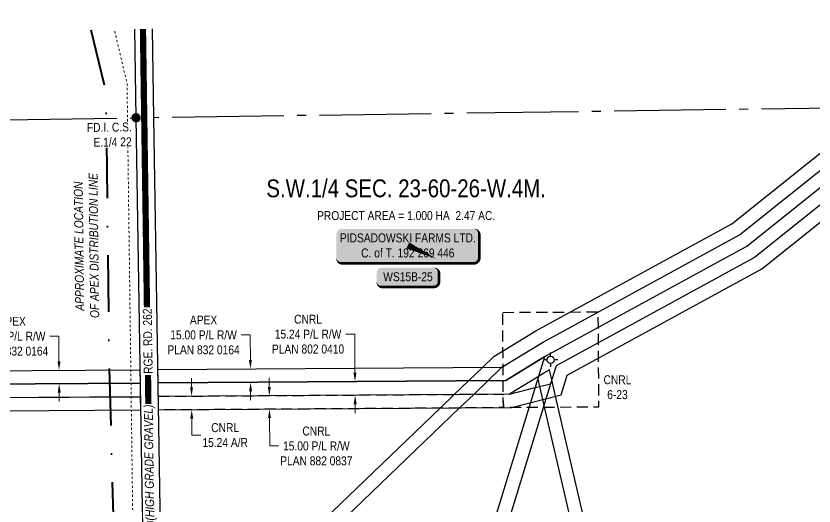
# Model space of a CAD drawing. Extents: x 72365 to 80261, y 6000112 to 6008999.
# Drawn here: x 78066 to 78959, y 6003939 to 6004487 of the extents above; entities that cross this region are included whole.
import ezdxf
from ezdxf.enums import TextEntityAlignment as Align

# ---------------------------------------------------------------- set-up
doc = ezdxf.new("R2010")
doc.units = 0
doc.header["$LTSCALE"] = 5
doc.header["$PDSIZE"] = 2.5
for name, pattern in [('DASHDOT', [25.4, 12.7, -6.35, 0, -6.35]), ('foc-ABD', [1, 0.5, -0.5]), ('foc-ACCESSROAD', [3.75, 2.5, -1.25]), ('foc-QUARTERLINE', [33, 25, -3, 2, -3])]:
    doc.linetypes.add(name, pattern=pattern)
doc.layers.get('Defpoints').update_dxf_attribs({"color": 9})
for name, color, linetype in [('AS-OWNER', 7, 'Continuous'), ('AS-ROADS', 254, 'Continuous'), ('C-RW', 13, 'Continuous'), ('C-SYMBOL', 7, 'Continuous'), ('F-AR', 190, 'foc-ACCESSROAD'), ('F-RW', 190, 'Continuous'), ('F-WS', 190, 'foc-ACCESSROAD'), ('F-WS-S', 8, 'Continuous'), ('L-AREAREQUIRED', 7, 'Continuous'), ('L-MON', 1, 'Continuous'), ('L-MON-T', 1, 'Continuous'), ('L-QSEC', 8, 'foc-QUARTERLINE'), ('L-ROAD-T', 7, 'Continuous'), ('L-SEC', 7, 'Continuous'), ('P-APEX RECON-LINE LIST', 240, 'Continuous')]:
    doc.layers.add(name, color=color, linetype=linetype)
for name, color, linetype, lineweight in [('AS-RECON EXISTING', 151, 'DASHDOT', 40), ('C-RW-T', 13, 'Continuous', 9), ('EXISTING PIPE ABD', 113, 'foc-ABD', 13), ('F-AR-T', 190, 'Continuous', 9), ('F-RW-T', 190, 'Continuous', 9), ('F-WS-T', 190, 'Continuous', 9), ('T-TEXT', 48, 'Continuous', 18)]:
    doc.layers.add(name, color=color, linetype=linetype, lineweight=lineweight)
doc.layers.add('AS-RECON EXISTING-T', color=7, linetype='Continuous', true_color=0x7abdff)
doc.styles.add('1.8', font='ARIALN.TTF', dxfattribs={"height": 2})
doc.styles.add('100L', font='ARIALN.TTF', dxfattribs={"height": 2})
doc.styles.add('175L', font='ARIALN.TTF', dxfattribs={"height": 20})
doc.styles.add('80', font='ARIALN.TTF', dxfattribs={"height": 10})
doc.styles.add('80CG', font='ARIALN.TTF', dxfattribs={"height": 10})
doc.styles.add('80L', font='ARIALN.TTF', dxfattribs={"height": 10})
doc.styles.add('80LS', font='ARIALNI.TTF', dxfattribs={"height": 10})
doc.dimstyles.new('Compass 5 000', dxfattribs={"dimscale": 5, "dimtxt": 9, "dimasz": 2, "dimexe": 0.2, "dimexo": 0.0625, "dimgap": 0.5, "dimtad": 0, "dimtih": 1, "dimtoh": 1, "dimzin": 0, "dimdsep": 46, "dimtxsty": '80CG', "dimcen": 0.1, "dimse1": 1, "dimse2": 1, "dimclrd": 256, "dimclrt": 256, "dimaunit": 1, "dimadec": 4, "dimazin": 0, "dimtfac": 0.06, "dimtofl": 0, "dimtmove": 0, "dimatfit": 1, "dimfxl": 0.2, "dimtolj": 1, "dimtzin": 0, "dimlwd": -1, "dimarcsym": 0})

# ---------------------------------------------------------------- blocks, each defined once
blk = doc.blocks.new('*D412')
at = {"layer": 'C-RW-T', "transparency": 16777216}
for p, q in [((78328.25, 6004130.19), (78318.25, 6004130.19)), ((78328.44, 6004102.18), (78328.25, 6004130.19)), ((78328.68, 6004067.19), (78328.75, 6004057.19))]:
    blk.add_line(p, q, dxfattribs=at)
for points in [[(78330.11, 6004102.19), (78326.77, 6004102.17), (78328.51, 6004092.18)], [(78330.34, 6004067.2), (78327.01, 6004067.18), (78328.61, 6004077.19)]]:
    blk.add_solid(points, dxfattribs=at)
at = {"layer": 'Defpoints', "color": 0, "transparency": 16777216}
for p in [(78328.51, 6004092.18), (78439.39, 6004092.93), (78439.49, 6004077.94)]:
    blk.add_point(p, dxfattribs=at)
at = {"layer": 'C-RW-T', "transparency": 16777216, "insert": (78276.03, 6004130.19), "char_height": 10, "attachment_point": 5, "style": '80CG'}
blk.add_mtext('\\A1;APEX\\P15.00 P/L R/W\\PPLAN 832 0164', dxfattribs=at)
blk = doc.blocks.new('*D413')
at = {"layer": 'Defpoints', "color": 0, "transparency": 16777216}
for p in [(78445.56, 6004077.95), (78460.25, 6004078.04), (78460.35, 6004062.86)]:
    blk.add_point(p, dxfattribs=at)
at = {"layer": 'F-RW-T', "transparency": 16777216}
for p, q in [((78445.21, 6004131.05), (78435.21, 6004131.05)), ((78445.49, 6004087.95), (78445.21, 6004131.05)), ((78445.72, 6004052.76), (78445.79, 6004042.76))]:
    blk.add_line(p, q, dxfattribs=at)
for points in [[(78447.16, 6004087.96), (78443.82, 6004087.93), (78445.56, 6004077.95)], [(78447.39, 6004052.77), (78444.06, 6004052.75), (78445.66, 6004062.76)]]:
    blk.add_solid(points, dxfattribs=at)
at = {"layer": 'F-RW-T', "transparency": 16777216, "insert": (78392.99, 6004131.05), "char_height": 10, "attachment_point": 5, "style": '80CG'}
blk.add_mtext('\\A1;CNRL\\P15.24 P/L R/W\\PPLAN 802 0410', dxfattribs=at)
blk = doc.blocks.new('*D414')
at = {"layer": 'Defpoints', "color": 0, "transparency": 16777216}
for p in [(78354.61, 6004062.14), (78349.77, 6004047.13), (78354.71, 6004047.16)]:
    blk.add_point(p, dxfattribs=at)
at = {"layer": 'F-RW-T', "transparency": 16777216}
for p, q in [((78349.6, 6004072.11), (78349.53, 6004082.11)), ((78349.84, 6004037.13), (78350.05, 6004005.98)), ((78350.05, 6004005.98), (78360.05, 6004005.98))]:
    blk.add_line(p, q, dxfattribs=at)
for points in [[(78351.27, 6004072.12), (78347.93, 6004072.1), (78349.67, 6004062.11)], [(78351.5, 6004037.14), (78348.17, 6004037.12), (78349.77, 6004047.13)]]:
    blk.add_solid(points, dxfattribs=at)
at = {"layer": 'F-RW-T', "transparency": 16777216, "insert": (78402.28, 6004005.98), "char_height": 10, "attachment_point": 5, "style": '80CG'}
blk.add_mtext('\\A1;CNRL\\P15.00 P/L R/W\\PPLAN 882 0837', dxfattribs=at)
blk = doc.blocks.new('*D418')
at = {"layer": 'C-RW-T', "transparency": 16777216}
for p, q in [((78114.01, 6004128.74), (78104.01, 6004128.74)), ((78114.2, 6004100.73), (78114.01, 6004128.74)), ((78114.43, 6004065.75), (78114.5, 6004055.75))]:
    blk.add_line(p, q, dxfattribs=at)
for points in [[(78115.86, 6004100.74), (78112.53, 6004100.72), (78114.27, 6004090.73)], [(78116.1, 6004065.76), (78112.77, 6004065.73), (78114.37, 6004075.75)]]:
    blk.add_solid(points, dxfattribs=at)
at = {"layer": 'Defpoints', "color": 0, "transparency": 16777216}
for p in [(78114.27, 6004090.73), (78225.15, 6004091.48), (78225.25, 6004076.49)]:
    blk.add_point(p, dxfattribs=at)
at = {"layer": 'C-RW-T', "transparency": 16777216, "insert": (78061.79, 6004128.74), "char_height": 10, "attachment_point": 5, "style": '80CG'}
blk.add_mtext('\\A1;APEX\\P15.00 P/L R/W\\PPLAN 832 0164', dxfattribs=at)
blk = doc.blocks.new('*D426')
at = {"layer": 'Defpoints', "color": 0, "transparency": 16777216}
for p in [(78272.48, 6004061.83), (78262.74, 6004046.54), (78272.58, 6004046.6)]:
    blk.add_point(p, dxfattribs=at)
at = {"layer": 'F-AR-T', "transparency": 16777216}
for p, q in [((78262.57, 6004071.76), (78262.5, 6004081.76)), ((78262.81, 6004036.54), (78262.93, 6004018.12)), ((78262.93, 6004018.12), (78272.93, 6004018.12))]:
    blk.add_line(p, q, dxfattribs=at)
for points in [[(78264.24, 6004071.77), (78260.9, 6004071.75), (78262.64, 6004061.76)], [(78264.47, 6004036.55), (78261.14, 6004036.53), (78262.74, 6004046.54)]]:
    blk.add_solid(points, dxfattribs=at)
at = {"layer": 'F-AR-T', "transparency": 16777216, "insert": (78300.21, 6004018.12), "char_height": 10, "attachment_point": 5, "style": '80CG'}
blk.add_mtext('\\A1;CNRL\\P15.24 A/R', dxfattribs=at)
blk = doc.blocks.new('fdia')
at = {"color": 255, "const_width": 1}
blk.add_lwpolyline([(-0.5, 0, 1), (0.5, 0, 1)], format="xyb", close=True, dxfattribs=at)
blk = doc.blocks.new('Fdiaa')
blk.add_blockref('fdia', (0, 0))
blk = doc.blocks.new('fdib')
at = {"color": 1, "const_width": 1.6}
blk.add_lwpolyline([(-0.4, 0, 1), (0.4, 0, 1)], format="xyb", close=True, dxfattribs=at)
at = {"color": 1}
blk.add_circle((0, 0), 0.8, dxfattribs=at)
blk = doc.blocks.new('Fdibb')
blk.add_blockref('fdib', (0, 0))
blk = doc.blocks.new('fdicc')
for name in ['Fdibb', 'Fdiaa']:
    blk.add_blockref(name, (0, 0))
blk = doc.blocks.new('FDI')
blk.add_blockref('fdicc', (0, 0))
blk = doc.blocks.new('GABD')
for p, q in [((-0.81, 0), (-1.62, 0)), ((0, 0.81), (0, 1.62)), ((1.62, 0), (0.81, 0)), ((0, -0.81), (0, -1.62))]:
    blk.add_line(p, q)
blk.add_circle((0, 0), 0.8)
blk = doc.blocks.new('*U1478')
h = blk.add_hatch(color=59)
edge = h.paths.add_edge_path()
edge.add_line((-74, -20), (74, -20))
edge.add_arc((74, -14), 6, 270, 360)
edge.add_line((80, -14), (80, 12.5))
edge.add_arc((74, 12.5), 6, 0, 90)
edge.add_line((74, 18.5), (-74, 18.5))
edge.add_arc((-74, 12.5), 6, 90, 180)
edge.add_line((-80, 12.5), (-80, -14))
edge.add_arc((-74, -14), 6, 180, 270)
at = {"color": 1, "flags": 128}
blk.add_lwpolyline([(-74, -20, 3, 3, 0), (74, -20, 3, 3, 0.414214), (80, -14, 3, 3, 0), (80, 12.5, 3, 0, 0.414214), (74, 18.5, 0, 0, 0), (-74, 18.5, 0, 0, 0.414214), (-80, 12.5, 0, 0, 0), (-80, -14, 0, 3, 0.414214)], format="xyseb", close=True, dxfattribs=at)
blk.add_lwpolyline([(31.84, -14.91, 0, 7.5, 0), (0, 0, 0, 0, 0)], format="xyseb", dxfattribs=at)
at = {"color": 1, "style": '80'}
blk.add_attdef('ENTER_TEXT_001', (-35.99, -5), '', height=10, dxfattribs=at)
blk = doc.blocks.new('*U1492')
at = {"true_color": 0xffffa8}
h = blk.add_hatch(color=51, dxfattribs=at)
edge = h.paths.add_edge_path()
edge.add_line((-29, -11.5), (29, -11.5))
edge.add_arc((29, -5.5), 6, 270, 360)
edge.add_line((35, -5.5), (35, 4))
edge.add_arc((29, 4), 6, 0, 90)
edge.add_line((29, 10), (-29, 10))
edge.add_arc((-29, 4), 6, 90, 180)
edge.add_line((-35, 4), (-35, -5.5))
edge.add_arc((-29, -5.5), 6, 180, 270)
at = {"color": 240, "flags": 128}
blk.add_lwpolyline([(-29, -11.5, 3, 3, 0), (29, -11.5, 3, 3, 0.414214), (35, -5.5, 3, 3, 0), (35, 4, 3, 0, 0.414214), (29, 10, 0, 0, 0), (-29, 10, 0, 0, 0.414214), (-35, 4, 0, 0, 0), (-35, -5.5, 0, 3, 0.414214)], format="xyseb", close=True, dxfattribs=at)
for points in [[(-28.7, -2.85, 0, 10, 0), (0, 0, 5, 5, 0)], [(21, -3.69, 0, 10, 0), (0, 0, 5, 5, 0)]]:
    blk.add_lwpolyline(points, format="xyseb", dxfattribs=at)
at = {"color": 4, "style": '80'}
blk.add_attdef('OTHER_001', (-14.7, -5), '', height=10, dxfattribs=at)

msp = doc.modelspace()

# ---------------------------------------------------------------- linework, layer by layer
at = {"layer": 'AS-RECON EXISTING', "flags": 128}
msp.add_lwpolyline([(78149.881, 6004471.766), (78166.811, 6004401.809), (78170.271, 6004111.865), (78170.268, 6004095.004), (78175.936, 6003891.604)], dxfattribs=at)
at = {"layer": 'AS-ROADS', "const_width": 7, "flags": 128}
msp.add_lwpolyline([(78208.178, 6004472.595), (78221.322, 6003567.187), (78235.14, 6002744.945), (78249.72, 6001897.731), (78262.366, 6001103.941), (78263.582, 6001033.441)], dxfattribs=at)
at = {"layer": 'C-RW', "flags": 128}
for points in [[(78657.952, 6004105.988), (78614.372, 6004079.126), (78225.099, 6004076.492), (78224.858, 6004091.476), (78610.124, 6004094.084)], [(77307.805, 6003500.314), (77386.428, 6003556.279), (77406.62, 6003570.652), (77421.058, 6003580.931), (78023.054, 6004090.112), (78204.755, 6004091.341), (78204.996, 6004076.358), (78028.566, 6004075.126), (77430.258, 6003569.135), (77308.093, 6003482.166)]]:
    msp.add_lwpolyline(points, dxfattribs=at)
at = {"layer": 'EXISTING PIPE ABD', "flags": 128}
msp.add_lwpolyline([(78197.61, 6003864.088), (78194.832, 6004074.355), (78194.726, 6004082.354), (78190.372, 6004411.72), (78176.062, 6004472.138)], dxfattribs=at)
at = {"layer": 'F-AR', "flags": 128}
msp.add_lwpolyline([(78225.482, 6004061.512), (78611.522, 6004064.128), (78611.625, 6004048.901), (78225.585, 6004046.285)], close=True, dxfattribs=at)
at = {"layer": 'F-RW', "flags": 128}
for points in [[(78225.585, 6004046.285), (78620.633, 6004048.962), (78676.441, 6004063.225), (78683.24, 6004085.391), (78901.092, 6004204.332), (79114.343, 6004374.803), (79227.897, 6004487.1)], [(78229.866, 6003779.651), (78261.452, 6003780.175), (78540.903, 6004048.356), (78556.627, 6004063.449), (78572.602, 6004078.784), (78588.32, 6004093.933), (78600.928, 6004106.027), (78648.067, 6004134.719), (78867.586, 6004254.601), (79025.777, 6004380.938), (79030.54, 6004384.779), (79074.369, 6004419.716), (79141.253, 6004485.868)], [(79206.356, 6004486.794), (79104.264, 6004385.816), (78892.795, 6004216.929), (78670.701, 6004095.617), (78664.576, 6004075.671), (78510.206, 6003572.437), (78479.371, 6003472.081), (78294.439, 6002870.114), (78271.266, 6002794.685), (78245.93, 6002792.772), (78245.684, 6002808.038), (78259.755, 6002809.093), (78278.43, 6002869.881), (78463.338, 6003471.85), (78495.592, 6003576.96), (78657.952, 6004105.988), (78884.259, 6004229.564), (79094.335, 6004397.345), (79184.437, 6004486.482)], [(78610.124, 6004094.084), (78655.57, 6004121.753), (78875.922, 6004242.082), (79026.108, 6004362.041), (79054.996, 6004385.13), (79084.345, 6004408.509), (79162.854, 6004486.175)], [(78649.796, 6004082.876), (78618.689, 6004063.928), (78225.344, 6004061.269), (78225.099, 6004076.492), (78614.372, 6004079.126), (78657.952, 6004105.988)], [(78230.106, 6003764.666), (78267.586, 6003765.287), (78562.699, 6004048.587), (78578.419, 6004063.617), (78594.393, 6004078.996), (78610.124, 6004094.084)], [(79031.778, 6002675.496), (78981.606, 6002774.712), (78951.129, 6002834.981), (78943.346, 6002850.371), (78804.453, 6003476.758), (78782.368, 6003576.361), (78775.952, 6003605.294), (78670.115, 6004061.609), (78665.874, 6004079.897), (78663.277, 6004091.092), (78651.097, 6004083.671), (78649.796, 6004082.876), (78650.251, 6004080.916), (78652.209, 6004072.505), (78655.59, 6004057.899), (78657.133, 6004051.352), (78761.342, 6003601.987), (78767.069, 6003576.168), (78789.159, 6003476.538), (78929.12, 6002845.292), (78951.695, 6002800.65), (78964.932, 6002774.474), (79015.105, 6002675.257)], [(77308.093, 6003482.166), (77430.258, 6003569.135), (78028.566, 6004075.126), (78204.996, 6004076.358), (78205.241, 6004061.133), (78034.218, 6004059.963), (77855.155, 6003908.555), (77439.604, 6003557.095), (77308.387, 6003463.678)], [(78618.689, 6004063.928), (78647.282, 6004071.247), (78652.209, 6004072.505), (78664.576, 6004075.671)], [(77308.387, 6003463.678), (77439.604, 6003557.095), (77451.569, 6003557.269), (77860.629, 6003903.243), (78046.043, 6004060.053), (78205.241, 6004061.133), (78205.482, 6004046.149), (78051.576, 6004045.104), (77882.929, 6003902.459), (77475.177, 6003557.609), (77457.15, 6003542.357), (77444.491, 6003542.175), (77422.357, 6003526.413), (77322.659, 6003455.438)]]:
    msp.add_lwpolyline(points, dxfattribs=at)
at = {"layer": 'F-WS', "flags": 128}
msp.add_lwpolyline([(78610.903, 6004155.49), (78717.493, 6004156.012), (78718.215, 6004049.423), (78611.625, 6004048.901)], close=True, dxfattribs=at)
at = {"layer": 'L-QSEC', "flags": 128}
for points in [[(79025.781, 6004384.712), (78220.336, 6004373.283)], [(77394.076, 6004361.088), (78200.231, 6004372.995)]]:
    msp.add_lwpolyline(points, dxfattribs=at)
at = {"layer": 'L-SEC', "flags": 128}
for points in [[(78198.662, 6004472.46), (78200.231, 6004372.995)], [(78220.336, 6004373.283), (78218.767, 6004472.746)], [(78200.231, 6004372.995), (78213.203, 6003568.303)], [(78233.311, 6003568.58), (78220.336, 6004373.283)]]:
    msp.add_lwpolyline(points, dxfattribs=at)

# ---------------------------------------------------------------- block references
at = {"layer": 'AS-OWNER'}
ref = msp.add_blockref('*U1478', (78504.698, 6004230.39), dxfattribs=at)
ref.add_attrib('ENTER_TEXT_001', 'PIDSADOWSKI FARMS LTD.', (78428.692, 6004233.809), dxfattribs={"layer": '0', "color": 1, "height": 10, "style": '80'})
ref.add_attrib('ENTER_TEXT_002', 'C. of T. 192 269 446', (78452.467, 6004216.965), dxfattribs={"layer": '0', "color": 1, "height": 10, "style": '80'})
at = {"layer": 'F-WS-S', "xscale": 4.99584114499995, "yscale": 4.99584114499995, "zscale": 4.99584114499995}
msp.add_blockref('GABD', (78664.559, 6004102.457), dxfattribs=at)
at = {"layer": 'P-APEX RECON-LINE LIST'}
ref = msp.add_blockref('*U1492', (78504.698, 6004195.394), dxfattribs=at)
ref.add_attrib('OTHER_001', 'WS15B-25', (78477.164, 6004190.391), dxfattribs={"layer": '0', "color": 4, "height": 10, "style": '80'})

# ---------------------------------------------------------------- texts
at = {"layer": 'AS-RECON EXISTING-T', "insert": (78132.638, 6004140.167), "char_height": 10, "attachment_point": 1, "rotation": 90.683716, "style": '100L'}
msp.add_mtext_dynamic_manual_height_columns('\\pi17.113;{\\fArial Narrow|b0|i1|c0|p34;APPROXIMATE LOCATION\\P\\pi8.655;OF APEX DISTRIBUTION LINE}', width=179.08357, gutter_width=50, heights=[0], dxfattribs=at)
at = {"layer": 'C-SYMBOL', "color": 3, "style": '175L'}
msp.add_text('S.W.1/4 SEC. 23-60-26-W.4M.', height=19.98336, dxfattribs=at).set_placement((78502.796, 6004278.265), align=Align.BOTTOM_CENTER)
at = {"layer": 'F-WS-T', "insert": (78722.023, 6004085.111), "char_height": 9.99168, "attachment_point": 1, "style": '100L'}
msp.add_mtext_dynamic_manual_height_columns('\\pi1.7952;CNRL\\P\\pi5.905;6-23', width=33.76303, gutter_width=50, heights=[0], dxfattribs=at)
at = {"layer": 'L-AREAREQUIRED', "color": 5, "style": '100L'}
msp.add_text('PROJECT AREA = 1.000 HA  2.47 AC.', height=9.99168, dxfattribs=at).set_placement((78502.796, 6004255.784), align=Align.BOTTOM_CENTER)

# ---------------------------------------------------------------- dimensions: what is measured, and where the dimension line sits
at = {"layer": 'C-RW-T'}
dim = msp.add_linear_dim(base=(78328.509, 6004092.177), p1=(78439.491, 6004077.943), p2=(78439.39, 6004092.926), angle=90.387313, text='APEX\\P15.00 P/L R/W\\PPLAN 832 0164', dimstyle='Compass 5 000', dxfattribs=at)
dim.commit()
dim.dimension.update_dxf_attribs({"geometry": '*D412', "text_midpoint": (78276.031, 6004130.193), "dimtype": 161})
at = {"layer": 'F-AR-T'}
dim = msp.add_linear_dim(base=(78262.74, 6004046.537), p1=(78272.476, 6004061.83), p2=(78272.579, 6004046.603), angle=270.388253, text='CNRL\\P15.24 A/R', dimstyle='Compass 5 000', dxfattribs=at)
dim.commit()
dim.dimension.update_dxf_attribs({"geometry": '*D426', "text_midpoint": (78300.214, 6004018.116), "dimtype": 161})
at = {"layer": 'F-RW-T'}
for base, p1, p2, angle, text, picture, middle in [((78445.556, 6004077.946), (78460.351, 6004062.858), (78460.251, 6004078.043), 90.377896, 'CNRL\\P15.24 P/L R/W\\PPLAN 802 0410', '*D413', (78392.985, 6004131.055)), ((78349.77, 6004047.127), (78354.609, 6004062.143), (78354.71, 6004047.16), 270.388253, 'CNRL\\P15.00 P/L R/W\\PPLAN 882 0837', '*D414', (78402.28, 6004005.975))]:
    dim = msp.add_linear_dim(base=base, p1=p1, p2=p2, angle=angle, text=text, dimstyle='Compass 5 000', dxfattribs=at)
    dim.commit()
    dim.dimension.update_dxf_attribs({"geometry": picture, "text_midpoint": middle, "dimtype": 161})

# ---------------------------------------------------------------- next in the draw order: texts
at = {"layer": 'L-MON-T', "insert": (78144.222, 6004367.225), "char_height": 10, "attachment_point": 1, "rotation": 0.908737, "style": '1.8', "bg_fill": 3, "box_fill_scale": 1.1, "bg_fill_color": 256, "bg_fill_transparency": 0}
msp.add_mtext_dynamic_manual_height_columns('\\pi1.1029;FD.I. C.S.\\P\\pi8.2789;E.1/4 22', width=49.44536, gutter_width=10, heights=[0], dxfattribs=at)
at = {"layer": 'L-ROAD-T', "insert": (78208.572, 6004123.192), "char_height": 10, "width": 73.99175, "attachment_point": 2, "rotation": 90.812222, "style": '80L', "bg_fill": 3, "box_fill_scale": 1.1, "bg_fill_color": 256, "bg_fill_transparency": 0}
msp.add_mtext('RGE. RD. 262', dxfattribs=at)

# ---------------------------------------------------------------- next in the draw order: block references
at = {"layer": 'L-MON', "color": 5, "xscale": 4.99999999999995, "yscale": 4.99999999999995, "zscale": 4.99999999999995}
msp.add_blockref('FDI', (78200.49, 6004373.216), dxfattribs=at)

# ---------------------------------------------------------------- next in the draw order: dimensions: what is measured, and where the dimension line sits
at = {"layer": 'C-RW-T'}
dim = msp.add_linear_dim(base=(78114.266, 6004090.729), p1=(78225.248, 6004076.495), p2=(78225.146, 6004091.478), angle=90.387313, text='APEX\\P15.00 P/L R/W\\PPLAN 832 0164', dimstyle='Compass 5 000', dxfattribs=at)
dim.commit()
dim.dimension.update_dxf_attribs({"geometry": '*D418', "text_midpoint": (78061.788, 6004128.745), "dimtype": 161})

# ---------------------------------------------------------------- next in the draw order: texts
at = {"layer": 'T-TEXT', "insert": (78209.998, 6003987.389), "char_height": 10, "width": 129.27462, "attachment_point": 2, "rotation": 90.812222, "style": '80LS', "bg_fill": 3, "box_fill_scale": 1.1, "bg_fill_color": 256, "bg_fill_transparency": 0}
msp.add_mtext('(HIGH GRADE GRAVEL)', dxfattribs=at)

doc.saveas('drawing.dxf')
